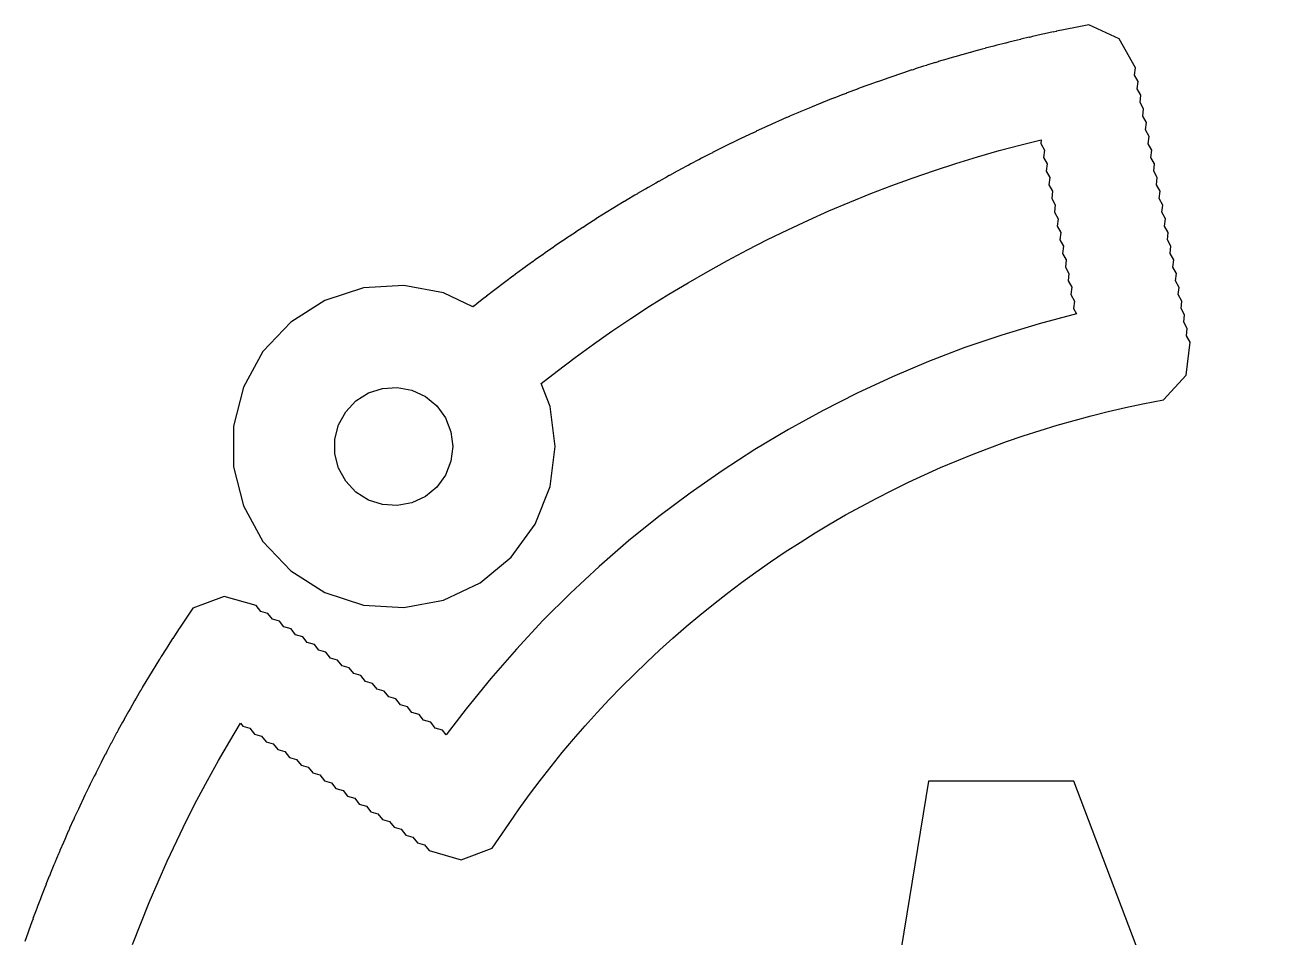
# Model space of a CAD drawing. Header units: metres. Extents: x -25 to 25, y -25 to 25.
# Drawn here: x -23.63 to -1.43, y 8.25 to 24.58 of the extents above; entities that cross this region are included whole.
import ezdxf

# ---------------------------------------------------------------- set-up
doc = ezdxf.new("R2010")
doc.units = ezdxf.units.M

msp = doc.modelspace()

# ---------------------------------------------------------------- linework, layer by layer
for p, q in [((-5.22672, 24.4476), (-5.38213, 24.4139)), ((-5.2245, 24.4467), (-5.22672, 24.4476)), ((-5.17052, 24.4582), (-5.2245, 24.4467)), ((-5.16887, 24.4599), (-5.17052, 24.4582)), ((-5.01318, 24.4923), (-5.16887, 24.4599)), ((-5.01097, 24.4913), (-5.01318, 24.4923)), ((-4.79926, 24.5351), (-5.01097, 24.4913)), ((-4.79668, 24.534), (-4.79926, 24.5351)), ((-4.58496, 24.5761), (-4.79668, 24.534)), ((-4.04431, 24.3268), (-4.58496, 24.5761)), ((-6.28813, 24.1964), (-6.44193, 24.1559)), ((-6.28587, 24.1955), (-6.28813, 24.1964)), ((-6.23244, 24.2094), (-6.28587, 24.1955)), ((-6.23088, 24.2112), (-6.23244, 24.2094)), ((-6.07675, 24.2503), (-6.23088, 24.2112)), ((-6.07449, 24.2495), (-6.07675, 24.2503)), ((-6.02094, 24.2628), (-6.07449, 24.2495)), ((-6.01936, 24.2646), (-6.02094, 24.2628)), ((-5.8649, 24.3024), (-6.01936, 24.2646)), ((-5.86264, 24.3015), (-5.8649, 24.3024)), ((-5.80898, 24.3144), (-5.86264, 24.3015)), ((-5.80739, 24.3163), (-5.80898, 24.3144)), ((-5.65259, 24.3527), (-5.80739, 24.3163)), ((-5.65036, 24.3518), (-5.65259, 24.3527)), ((-5.59657, 24.3642), (-5.65036, 24.3518)), ((-5.59497, 24.366), (-5.59657, 24.3642)), ((-5.43987, 24.4011), (-5.59497, 24.366)), ((-5.43764, 24.4002), (-5.43987, 24.4011)), ((-5.38374, 24.4121), (-5.43764, 24.4002)), ((-5.38213, 24.4139), (-5.38374, 24.4121)), ((-3.75342, 23.8074), (-4.04431, 24.3268)), ((-7.07353, 23.9771), (-7.12645, 23.9614)), ((-7.07204, 23.979), (-7.07353, 23.9771)), ((-6.91937, 24.0235), (-7.07204, 23.979)), ((-6.91708, 24.0227), (-6.91937, 24.0235)), ((-6.86403, 24.0379), (-6.91708, 24.0227)), ((-6.86252, 24.0398), (-6.86403, 24.0379)), ((-6.70946, 24.083), (-6.86252, 24.0398)), ((-6.70718, 24.0821), (-6.70946, 24.083)), ((-6.65401, 24.0969), (-6.70718, 24.0821)), ((-6.65247, 24.0988), (-6.65401, 24.0969)), ((-6.49905, 24.1406), (-6.65247, 24.0988)), ((-6.49678, 24.1398), (-6.49905, 24.1406)), ((-6.44347, 24.154), (-6.49678, 24.1398)), ((-6.44193, 24.1559), (-6.44347, 24.154)), ((-7.75356, 23.7674), (-7.90459, 23.7176)), ((-7.75125, 23.7666), (-7.75356, 23.7674)), ((-7.69876, 23.7837), (-7.75125, 23.7666)), ((-7.69731, 23.7856), (-7.69876, 23.7837)), ((-7.54585, 23.8341), (-7.69731, 23.7856)), ((-7.54355, 23.8334), (-7.54585, 23.8341)), ((-7.49092, 23.85), (-7.54355, 23.8334)), ((-7.48946, 23.8519), (-7.49092, 23.85)), ((-7.33759, 23.8991), (-7.48946, 23.8519)), ((-7.33528, 23.8983), (-7.33759, 23.8991)), ((-7.2825, 23.9144), (-7.33528, 23.8983)), ((-7.28102, 23.9164), (-7.2825, 23.9144)), ((-7.12874, 23.9622), (-7.28102, 23.9164)), ((-7.12645, 23.9614), (-7.12874, 23.9622)), ((-3.76889, 23.6766), (-3.75342, 23.8074)), ((-8.37306, 23.5563), (-8.52272, 23.5025)), ((-8.37073, 23.5556), (-8.37306, 23.5563)), ((-8.31871, 23.574), (-8.37073, 23.5556)), ((-8.31731, 23.576), (-8.31871, 23.574)), ((-8.16718, 23.6284), (-8.31731, 23.576)), ((-8.16486, 23.6278), (-8.16718, 23.6284)), ((-8.11267, 23.6457), (-8.16486, 23.6278)), ((-8.11125, 23.6477), (-8.11267, 23.6457)), ((-7.96066, 23.6988), (-8.11125, 23.6477)), ((-7.95836, 23.6981), (-7.96066, 23.6988)), ((-7.90602, 23.7156), (-7.95836, 23.6981)), ((-7.90459, 23.7176), (-7.90602, 23.7156)), ((-3.70454, 23.5618), (-3.76889, 23.6766)), ((-3.72003, 23.431), (-3.70454, 23.5618)), ((-8.98682, 23.329), (-9.13503, 23.2714)), ((-8.98447, 23.3284), (-8.98682, 23.329)), ((-8.93295, 23.3482), (-8.98447, 23.3284)), ((-8.93161, 23.3502), (-8.93295, 23.3482)), ((-8.7829, 23.4065), (-8.93161, 23.3502)), ((-8.78056, 23.4059), (-8.7829, 23.4065)), ((-8.72887, 23.4253), (-8.78056, 23.4059)), ((-8.72749, 23.4273), (-8.72887, 23.4253)), ((-8.57831, 23.4823), (-8.72749, 23.4273)), ((-8.57597, 23.4817), (-8.57831, 23.4823)), ((-8.52411, 23.5005), (-8.57597, 23.4817)), ((-8.52272, 23.5025), (-8.52411, 23.5005)), ((-3.65569, 23.3161), (-3.72003, 23.431)), ((-3.67116, 23.1854), (-3.65569, 23.3161)), ((-9.59442, 23.0858), (-9.74107, 23.0243)), ((-9.59206, 23.0852), (-9.59442, 23.0858)), ((-9.54108, 23.1064), (-9.59206, 23.0852)), ((-9.53978, 23.1084), (-9.54108, 23.1064)), ((-9.39259, 23.1686), (-9.53978, 23.1084)), ((-9.39024, 23.1681), (-9.39259, 23.1686)), ((-9.33907, 23.1887), (-9.39024, 23.1681)), ((-9.33775, 23.1908), (-9.33907, 23.1887)), ((-9.19006, 23.2497), (-9.33775, 23.1908)), ((-9.18771, 23.2491), (-9.19006, 23.2497)), ((-9.13635, 23.2693), (-9.18771, 23.2491)), ((-9.13503, 23.2714), (-9.13635, 23.2693)), ((-3.60683, 23.0705), (-3.67116, 23.1854)), ((-9.99586, 22.9148), (-10.1414, 22.8508)), ((-9.99348, 22.9143), (-9.99586, 22.9148)), ((-9.94287, 22.9363), (-9.99348, 22.9143)), ((-9.94162, 22.9384), (-9.94287, 22.9363)), ((-9.79552, 23.0012), (-9.94162, 22.9384)), ((-9.79315, 23.0006), (-9.79552, 23.0012)), ((-9.74234, 23.0222), (-9.79315, 23.0006)), ((-9.74107, 23.0243), (-9.74234, 23.0222)), ((-3.6223, 22.9397), (-3.60683, 23.0705)), ((-3.55797, 22.8248), (-3.6223, 22.9397)), ((-10.5923, 22.6453), (-10.7361, 22.5775)), ((-10.5899, 22.6449), (-10.5923, 22.6453)), ((-10.5399, 22.6682), (-10.5899, 22.6449)), ((-10.5387, 22.6703), (-10.5399, 22.6682)), ((-10.3943, 22.7369), (-10.5387, 22.6703)), ((-10.3919, 22.7364), (-10.3943, 22.7369)), ((-10.3417, 22.7593), (-10.3919, 22.7364)), ((-10.3404, 22.7614), (-10.3417, 22.7593)), ((-10.1954, 22.8267), (-10.3404, 22.7614)), ((-10.1931, 22.8262), (-10.1954, 22.8267)), ((-10.1427, 22.8487), (-10.1931, 22.8262)), ((-10.1414, 22.8508), (-10.1427, 22.8487)), ((-3.57344, 22.6941), (-3.55797, 22.8248)), ((-3.50911, 22.5792), (-3.57344, 22.6941)), ((-10.9859, 22.457), (-11.1285, 22.3866)), ((-10.9835, 22.4566), (-10.9859, 22.457)), ((-10.9339, 22.4808), (-10.9835, 22.4566)), ((-10.9327, 22.4829), (-10.9339, 22.4808)), ((-10.7895, 22.552), (-10.9327, 22.4829)), ((-10.7871, 22.5516), (-10.7895, 22.552)), ((-10.7373, 22.5753), (-10.7871, 22.5516)), ((-10.7361, 22.5775), (-10.7373, 22.5753)), ((-6.1909, 22.3237), (-5.80035, 22.4284)), ((-5.80035, 22.4284), (-5.43929, 22.5186)), ((-5.43929, 22.5186), (-5.44753, 22.449)), ((-5.44753, 22.449), (-5.38318, 22.3341)), ((-3.52458, 22.4484), (-3.50911, 22.5792)), ((-3.46025, 22.3335), (-3.52458, 22.4484)), ((-11.3761, 22.2618), (-11.5175, 22.189)), ((-11.3737, 22.2615), (-11.3761, 22.2618)), ((-11.3246, 22.2865), (-11.3737, 22.2615)), ((-11.3234, 22.2887), (-11.3246, 22.2865)), ((-11.1814, 22.3603), (-11.3234, 22.2887)), ((-11.179, 22.3599), (-11.1814, 22.3603)), ((-11.1296, 22.3845), (-11.179, 22.3599)), ((-11.1285, 22.3866), (-11.1296, 22.3845)), ((-6.96623, 22.0941), (-6.57962, 22.2123)), ((-6.57962, 22.2123), (-6.1909, 22.3237)), ((-5.38318, 22.3341), (-5.39867, 22.2033)), ((-5.39867, 22.2033), (-5.33432, 22.0884)), ((-3.47572, 22.2028), (-3.46025, 22.3335)), ((-3.41138, 22.0879), (-3.47572, 22.2028)), ((-11.9041, 21.9825), (-11.9526, 21.9561)), ((-11.903, 21.9846), (-11.9041, 21.9825)), ((-11.7629, 22.0599), (-11.903, 21.9846)), ((-11.7605, 22.0596), (-11.7629, 22.0599)), ((-11.7118, 22.0855), (-11.7605, 22.0596)), ((-11.7107, 22.0877), (-11.7118, 22.0855)), ((-11.57, 22.1617), (-11.7107, 22.0877)), ((-11.5676, 22.1614), (-11.57, 22.1617)), ((-11.5186, 22.1869), (-11.5676, 22.1614)), ((-11.5175, 22.189), (-11.5186, 22.1869)), ((-7.35077, 21.9691), (-6.96623, 22.0941)), ((-5.33432, 22.0884), (-5.34979, 21.9577)), ((-3.42686, 21.9571), (-3.41138, 22.0879)), ((-12.2859, 21.7713), (-12.3339, 21.7442)), ((-12.2849, 21.7735), (-12.2859, 21.7713)), ((-12.1461, 21.8512), (-12.2849, 21.7735)), ((-12.1437, 21.851), (-12.1461, 21.8512)), ((-12.0954, 21.8777), (-12.1437, 21.851)), ((-12.0944, 21.8799), (-12.0954, 21.8777)), ((-11.955, 21.9564), (-12.0944, 21.8799)), ((-11.9526, 21.9561), (-11.955, 21.9564)), ((-8.11295, 21.6992), (-7.73308, 21.8375)), ((-7.73308, 21.8375), (-7.35077, 21.9691)), ((-5.34979, 21.9577), (-5.28546, 21.8428)), ((-5.28546, 21.8428), (-5.30093, 21.7121)), ((-3.36252, 21.8423), (-3.42686, 21.9571)), ((-3.37799, 21.7115), (-3.36252, 21.8423)), ((-12.664, 21.5536), (-12.7115, 21.5256)), ((-12.663, 21.5558), (-12.664, 21.5536)), ((-12.5256, 21.6359), (-12.663, 21.5558)), ((-12.5232, 21.6357), (-12.5256, 21.6359)), ((-12.4754, 21.6633), (-12.5232, 21.6357)), ((-12.4744, 21.6655), (-12.4754, 21.6633)), ((-12.3363, 21.7444), (-12.4744, 21.6655)), ((-12.3339, 21.7442), (-12.3363, 21.7444)), ((-8.86531, 21.4029), (-8.49048, 21.5543)), ((-8.49048, 21.5543), (-8.11295, 21.6992)), ((-5.30093, 21.7121), (-5.2366, 21.5972)), ((-5.2366, 21.5972), (-5.25208, 21.4664)), ((-3.31366, 21.5966), (-3.37799, 21.7115)), ((-3.32913, 21.4659), (-3.31366, 21.5966)), ((-13.0382, 21.3293), (-13.0853, 21.3005)), ((-13.0373, 21.3315), (-13.0382, 21.3293)), ((-12.9013, 21.414), (-13.0373, 21.3315)), ((-12.8989, 21.4139), (-12.9013, 21.414)), ((-12.8516, 21.4423), (-12.8989, 21.4139)), ((-12.8506, 21.4445), (-12.8516, 21.4423)), ((-12.714, 21.5258), (-12.8506, 21.4445)), ((-12.7115, 21.5256), (-12.714, 21.5258)), ((-9.23758, 21.2448), (-8.86531, 21.4029)), ((-5.25208, 21.4664), (-5.18774, 21.3515)), ((-5.18774, 21.3515), (-5.20322, 21.2208)), ((-3.2648, 21.351), (-3.32913, 21.4659)), ((-3.28027, 21.2202), (-3.2648, 21.351)), ((-13.4085, 21.0985), (-13.455, 21.0689)), ((-13.4076, 21.1008), (-13.4085, 21.0985)), ((-13.2731, 21.1856), (-13.4076, 21.1008)), ((-13.2707, 21.1855), (-13.2731, 21.1856)), ((-13.2239, 21.2147), (-13.2707, 21.1855)), ((-13.2229, 21.217), (-13.2239, 21.2147)), ((-13.0877, 21.3006), (-13.2229, 21.217)), ((-13.0853, 21.3005), (-13.0877, 21.3006)), ((-9.60687, 21.0804), (-9.23758, 21.2448)), ((-5.20322, 21.2208), (-5.13887, 21.1059)), ((-5.13887, 21.1059), (-5.15436, 20.9751)), ((-3.21594, 21.1053), (-3.28027, 21.2202)), ((-3.23141, 20.9746), (-3.21594, 21.1053)), ((-13.6408, 20.9507), (-13.7738, 20.8636)), ((-13.6384, 20.9507), (-13.6408, 20.9507)), ((-13.5921, 20.9807), (-13.6384, 20.9507)), ((-13.5912, 20.983), (-13.5921, 20.9807)), ((-13.4575, 21.069), (-13.5912, 20.983)), ((-13.455, 21.0689), (-13.4575, 21.069)), ((-10.3367, 20.7323), (-9.97337, 20.9095)), ((-9.97337, 20.9095), (-9.60687, 21.0804)), ((-5.15436, 20.9751), (-5.09001, 20.8602)), ((-3.16708, 20.8597), (-3.23141, 20.9746)), ((-14.0044, 20.7095), (-14.1358, 20.62)), ((-14.0019, 20.7094), (-14.0044, 20.7095)), ((-13.9562, 20.7403), (-14.0019, 20.7094)), ((-13.9553, 20.7426), (-13.9562, 20.7403)), ((-13.8231, 20.8309), (-13.9553, 20.7426)), ((-13.8207, 20.8308), (-13.8231, 20.8309)), ((-13.7747, 20.8613), (-13.8207, 20.8308)), ((-13.7738, 20.8636), (-13.7747, 20.8613)), ((-10.697, 20.5488), (-10.3367, 20.7323)), ((-5.09001, 20.8602), (-5.1055, 20.7295)), ((-5.1055, 20.7295), (-5.04115, 20.6146)), ((-3.18256, 20.7289), (-3.16708, 20.8597)), ((-3.11821, 20.614), (-3.18256, 20.7289)), ((-14.3637, 20.4619), (-14.4935, 20.3701)), ((-14.3612, 20.4619), (-14.3637, 20.4619)), ((-14.316, 20.4936), (-14.3612, 20.4619)), ((-14.3152, 20.4958), (-14.316, 20.4936)), ((-14.1846, 20.5865), (-14.3152, 20.4958)), ((-14.1821, 20.5865), (-14.1846, 20.5865)), ((-14.1366, 20.6177), (-14.1821, 20.5865)), ((-14.1358, 20.62), (-14.1366, 20.6177)), ((-11.054, 20.3589), (-10.697, 20.5488)), ((-5.04115, 20.6146), (-5.05663, 20.4838)), ((-5.05663, 20.4838), (-4.99229, 20.3689)), ((-3.1337, 20.4833), (-3.11821, 20.614)), ((-3.06935, 20.3684), (-3.1337, 20.4833)), ((-14.7186, 20.2081), (-14.8468, 20.1141)), ((-14.7162, 20.2082), (-14.7186, 20.2081)), ((-14.6715, 20.2406), (-14.7162, 20.2082)), ((-14.6707, 20.2429), (-14.6715, 20.2406)), ((-14.5417, 20.3358), (-14.6707, 20.2429)), ((-14.5392, 20.3358), (-14.5417, 20.3358)), ((-14.4943, 20.3679), (-14.5392, 20.3358)), ((-14.4935, 20.3701), (-14.4943, 20.3679)), ((-11.4076, 20.1629), (-11.054, 20.3589)), ((-4.99229, 20.3689), (-5.00777, 20.2382)), ((-5.00777, 20.2382), (-4.94344, 20.1233)), ((-3.08482, 20.2376), (-3.06935, 20.3684)), ((-3.02049, 20.1228), (-3.08482, 20.2376)), ((-15.0225, 19.9815), (-15.0666, 19.9482)), ((-15.0218, 19.9838), (-15.0225, 19.9815)), ((-14.8944, 20.0789), (-15.0218, 19.9838)), ((-14.892, 20.079), (-14.8944, 20.0789)), ((-14.8476, 20.1118), (-14.892, 20.079)), ((-14.8468, 20.1141), (-14.8476, 20.1118)), ((-11.7577, 19.9608), (-11.4076, 20.1629)), ((-4.94344, 20.1233), (-4.95891, 19.9926)), ((-4.95891, 19.9926), (-4.89458, 19.8777)), ((-3.03596, 19.992), (-3.02049, 20.1228)), ((-2.97163, 19.8771), (-3.03596, 19.992)), ((-17.5702, 19.8674), (-18.2591, 19.6435)), ((-16.8472, 19.9129), (-17.5702, 19.8674)), ((-16.1356, 19.7771), (-16.8472, 19.9129)), ((-15.6081, 19.5289), (-16.1356, 19.7771)), ((-15.2425, 19.8159), (-15.3683, 19.7186)), ((-15.2401, 19.816), (-15.2425, 19.8159)), ((-15.1963, 19.8496), (-15.2401, 19.816)), ((-15.1956, 19.8519), (-15.1963, 19.8496)), ((-15.069, 19.9482), (-15.1956, 19.8519)), ((-15.0666, 19.9482), (-15.069, 19.9482)), ((-12.1044, 19.7525), (-11.7577, 19.9608)), ((-4.89458, 19.8777), (-4.91005, 19.7469)), ((-2.98711, 19.7464), (-2.97163, 19.8771)), ((-18.2591, 19.6435), (-18.8707, 19.2554)), ((-15.586, 19.5469), (-15.6081, 19.5289)), ((-15.5836, 19.547), (-15.586, 19.5469)), ((-15.5404, 19.5814), (-15.5836, 19.547)), ((-15.5397, 19.5837), (-15.5404, 19.5814)), ((-15.4149, 19.6821), (-15.5397, 19.5837)), ((-15.4124, 19.6823), (-15.4149, 19.6821)), ((-15.369, 19.7162), (-15.4124, 19.6823)), ((-15.3683, 19.7186), (-15.369, 19.7162)), ((-12.7863, 19.3181), (-12.4472, 19.5383)), ((-12.4472, 19.5383), (-12.1044, 19.7525)), ((-4.91005, 19.7469), (-4.8457, 19.632)), ((-4.8457, 19.632), (-4.86119, 19.5013)), ((-2.92278, 19.6315), (-2.98711, 19.7464)), ((-2.93825, 19.5007), (-2.92278, 19.6315)), ((-13.1215, 19.092), (-12.7863, 19.3181)), ((-4.80716, 19.4048), (-5.47577, 19.2269)), ((-4.86119, 19.5013), (-4.80716, 19.4048)), ((-2.8739, 19.3858), (-2.93825, 19.5007)), ((-2.88939, 19.2551), (-2.8739, 19.3858)), ((-18.8707, 19.2554), (-19.3666, 18.7273)), ((-13.4527, 18.86), (-13.1215, 19.092)), ((-5.47577, 19.2269), (-6.14343, 19.0241)), ((-2.82504, 19.1402), (-2.88939, 19.2551)), ((-2.84053, 19.0094), (-2.82504, 19.1402)), ((-6.14343, 19.0241), (-6.80362, 18.7981)), ((-2.84616, 18.3033), (-2.77618, 18.8945)), ((-2.77618, 18.8945), (-2.84053, 19.0094)), ((-19.3666, 18.7273), (-19.7156, 18.0925)), ((-13.7798, 18.6224), (-13.4527, 18.86)), ((-6.80362, 18.7981), (-7.45552, 18.5492)), ((-14.1027, 18.3791), (-13.7798, 18.6224)), ((-7.45552, 18.5492), (-8.09834, 18.2777)), ((-14.3907, 18.1543), (-14.1027, 18.3791)), ((-8.09834, 18.2777), (-8.73129, 17.984)), ((-3.25027, 17.8661), (-2.84616, 18.3033)), ((-19.7156, 18.0925), (-19.8957, 17.3909)), ((-17.7041, 17.8451), (-17.4798, 17.9875)), ((-17.4798, 17.9875), (-17.2272, 18.0695)), ((-17.2272, 18.0695), (-16.9621, 18.0862)), ((-16.9621, 18.0862), (-16.7012, 18.0364)), ((-16.7012, 18.0364), (-16.4609, 17.9234)), ((-14.2296, 17.7474), (-14.3907, 18.1543)), ((-8.73129, 17.984), (-9.35361, 17.6683)), ((-17.8859, 17.6515), (-17.7041, 17.8451)), ((-16.4609, 17.9234), (-16.2562, 17.754)), ((-3.92993, 17.7267), (-3.61998, 17.7926)), ((-3.61998, 17.7926), (-3.25027, 17.8661)), ((-18.0139, 17.4188), (-17.8859, 17.6515)), ((-16.2562, 17.754), (-16.1001, 17.5392)), ((-16.1001, 17.5392), (-16.0023, 17.2922)), ((-14.1388, 17.0287), (-14.2296, 17.7474)), ((-9.35361, 17.6683), (-9.96452, 17.3311)), ((-4.85225, 17.4968), (-4.54614, 17.5788)), ((-4.54614, 17.5788), (-4.23869, 17.6555)), ((-4.23869, 17.6555), (-3.92993, 17.7267)), ((-19.8957, 17.3909), (-19.8957, 16.6665)), ((-18.0799, 17.1615), (-18.0139, 17.4188)), ((-9.96452, 17.3311), (-10.5633, 16.9728)), ((-5.76132, 17.2188), (-5.45996, 17.3168)), ((-5.45996, 17.3168), (-5.15697, 17.4094)), ((-5.15697, 17.4094), (-4.85225, 17.4968)), ((-18.0799, 16.8959), (-18.0799, 17.1615)), ((-16.0023, 17.2922), (-15.969, 17.0287)), ((-6.35873, 17.0073), (-6.06097, 17.1157)), ((-6.06097, 17.1157), (-5.76132, 17.2188)), ((-18.0139, 16.6386), (-18.0799, 16.8959)), ((-15.969, 17.0287), (-16.0023, 16.7652)), ((-14.2296, 16.31), (-14.1388, 17.0287)), ((-10.5633, 16.9728), (-11.1492, 16.5938)), ((-6.94841, 16.775), (-6.65459, 16.8937)), ((-6.65459, 16.8937), (-6.35873, 17.0073)), ((-19.8957, 16.6665), (-19.7156, 15.9649)), ((-16.0023, 16.7652), (-16.1001, 16.5182)), ((-7.52959, 16.5223), (-7.2401, 16.6512)), ((-7.2401, 16.6512), (-6.94841, 16.775)), ((-17.8859, 16.4059), (-18.0139, 16.6386)), ((-16.1001, 16.5182), (-16.2562, 16.3033)), ((-11.1492, 16.5938), (-11.7215, 16.1946)), ((-7.81682, 16.3884), (-7.52959, 16.5223)), ((-17.7041, 16.2122), (-17.8859, 16.4059)), ((-17.4798, 16.0699), (-17.7041, 16.2122)), ((-16.2562, 16.3033), (-16.4609, 16.134)), ((-14.4962, 15.6365), (-14.2296, 16.31)), ((-8.38399, 16.1056), (-8.10161, 16.2495)), ((-8.10161, 16.2495), (-7.81682, 16.3884)), ((-17.2272, 15.9878), (-17.4798, 16.0699)), ((-16.9621, 15.9712), (-17.2272, 15.9878)), ((-16.7012, 16.0209), (-16.9621, 15.9712)), ((-16.4609, 16.134), (-16.7012, 16.0209)), ((-11.7215, 16.1946), (-12.2796, 15.7756)), ((-8.6638, 15.9568), (-8.38399, 16.1056)), ((-19.7156, 15.9649), (-19.3666, 15.3301)), ((-12.2796, 15.7756), (-12.8226, 15.3375)), ((-9.21545, 15.6447), (-8.94101, 15.8031)), ((-8.94101, 15.8031), (-8.6638, 15.9568)), ((-14.922, 15.0504), (-14.4962, 15.6365)), ((-9.48708, 15.4815), (-9.21545, 15.6447)), ((-19.3666, 15.3301), (-18.8707, 14.802)), ((-12.8226, 15.3375), (-13.3501, 14.8806)), ((-9.75583, 15.3136), (-9.48708, 15.4815)), ((-10.2843, 14.9638), (-10.0216, 15.141)), ((-10.0216, 15.141), (-9.75583, 15.3136)), ((-15.4802, 14.5887), (-14.922, 15.0504)), ((-13.3501, 14.8806), (-13.8613, 14.4056)), ((-10.5439, 14.782), (-10.2843, 14.9638)), ((-18.8707, 14.802), (-18.2591, 14.4139)), ((-10.8002, 14.5958), (-10.5439, 14.782)), ((-16.1356, 14.2803), (-15.4802, 14.5887)), ((-11.0533, 14.405), (-10.8002, 14.5958)), ((-20.0614, 14.3419), (-20.6199, 14.1358)), ((-19.4884, 14.1803), (-20.0614, 14.3419)), ((-18.2591, 14.4139), (-17.5702, 14.19)), ((-16.8472, 14.1445), (-16.1356, 14.2803)), ((-13.8613, 14.4056), (-14.3556, 13.9131)), ((-11.5493, 14.0105), (-11.3031, 14.2099)), ((-11.3031, 14.2099), (-11.0533, 14.405)), ((-20.6199, 14.1358), (-20.7399, 13.9564)), ((-19.4069, 14.0769), (-19.4884, 14.1803)), ((-19.2802, 14.0412), (-19.4069, 14.0769)), ((-19.1986, 13.9377), (-19.2802, 14.0412)), ((-17.5702, 14.19), (-16.8472, 14.1445)), ((-11.7921, 13.8068), (-11.5493, 14.0105)), ((-20.8635, 13.7738), (-20.9507, 13.6408)), ((-20.8613, 13.7747), (-20.8635, 13.7738)), ((-20.7425, 13.9554), (-20.8613, 13.7747)), ((-20.7399, 13.9564), (-20.7425, 13.9554)), ((-19.0719, 13.902), (-19.1986, 13.9377)), ((-18.9904, 13.7986), (-19.0719, 13.902)), ((-18.8637, 13.7629), (-18.9904, 13.7986)), ((-18.7822, 13.6595), (-18.8637, 13.7629)), ((-14.3556, 13.9131), (-14.8324, 13.4036)), ((-12.0312, 13.5989), (-11.7921, 13.8068)), ((-20.9829, 13.5912), (-21.0689, 13.4575)), ((-20.9807, 13.5921), (-20.9829, 13.5912)), ((-20.9506, 13.6384), (-20.9807, 13.5921)), ((-20.9507, 13.6408), (-20.9506, 13.6384)), ((-18.6554, 13.6237), (-18.7822, 13.6595)), ((-18.5739, 13.5203), (-18.6554, 13.6237)), ((-12.2668, 13.3868), (-12.0312, 13.5989)), ((-21.1007, 13.4076), (-21.1856, 13.2731)), ((-21.0985, 13.4085), (-21.1007, 13.4076)), ((-21.0688, 13.4551), (-21.0985, 13.4085)), ((-21.0689, 13.4575), (-21.0688, 13.4551)), ((-18.4472, 13.4846), (-18.5739, 13.5203)), ((-18.3657, 13.3812), (-18.4472, 13.4846)), ((-18.2389, 13.3454), (-18.3657, 13.3812)), ((-18.1574, 13.242), (-18.2389, 13.3454)), ((-14.8324, 13.4036), (-15.2912, 12.8778)), ((-12.4985, 13.1708), (-12.2668, 13.3868)), ((-21.2169, 13.223), (-21.3006, 13.0877)), ((-21.2147, 13.2239), (-21.2169, 13.223)), ((-21.1854, 13.2707), (-21.2147, 13.2239)), ((-21.1856, 13.2731), (-21.1854, 13.2707)), ((-18.0307, 13.2063), (-18.1574, 13.242)), ((-17.9492, 13.1029), (-18.0307, 13.2063)), ((-17.8224, 13.0671), (-17.9492, 13.1029)), ((-12.7265, 12.9506), (-12.4985, 13.1708)), ((-21.4138, 12.8989), (-21.4422, 12.8516)), ((-21.3315, 13.0373), (-21.414, 12.9014)), ((-21.414, 12.9014), (-21.4138, 12.8989)), ((-21.3293, 13.0383), (-21.3315, 13.0373)), ((-21.3004, 13.0853), (-21.3293, 13.0383)), ((-21.3006, 13.0877), (-21.3004, 13.0853)), ((-17.7409, 12.9637), (-17.8224, 13.0671)), ((-17.6142, 12.928), (-17.7409, 12.9637)), ((-17.5327, 12.8246), (-17.6142, 12.928)), ((-15.2912, 12.8778), (-15.7313, 12.3363)), ((-12.9506, 12.7265), (-12.7265, 12.9506)), ((-21.5558, 12.663), (-21.6359, 12.5257)), ((-21.5536, 12.664), (-21.5558, 12.663)), ((-21.5256, 12.7116), (-21.5536, 12.664)), ((-21.4445, 12.8506), (-21.5258, 12.714)), ((-21.5258, 12.714), (-21.5256, 12.7116)), ((-21.4422, 12.8516), (-21.4445, 12.8506)), ((-17.4059, 12.7888), (-17.5327, 12.8246)), ((-17.3244, 12.6854), (-17.4059, 12.7888)), ((-17.1977, 12.6497), (-17.3244, 12.6854)), ((-13.1707, 12.4985), (-12.9506, 12.7265)), ((-21.6655, 12.4744), (-21.7444, 12.3364)), ((-21.6633, 12.4754), (-21.6655, 12.4744)), ((-21.6357, 12.5233), (-21.6633, 12.4754)), ((-21.6359, 12.5257), (-21.6357, 12.5233)), ((-17.1162, 12.5463), (-17.1977, 12.6497)), ((-16.9895, 12.5106), (-17.1162, 12.5463)), ((-16.9079, 12.4072), (-16.9895, 12.5106)), ((-13.3868, 12.2668), (-13.1707, 12.4985)), ((-21.7735, 12.2849), (-21.8512, 12.1461)), ((-21.7713, 12.2859), (-21.7735, 12.2849)), ((-21.7441, 12.334), (-21.7713, 12.2859)), ((-21.7444, 12.3364), (-21.7441, 12.334)), ((-16.7812, 12.3714), (-16.9079, 12.4072)), ((-16.6997, 12.268), (-16.7812, 12.3714)), ((-16.573, 12.2323), (-16.6997, 12.268)), ((-16.4915, 12.1289), (-16.573, 12.2323)), ((-15.7313, 12.3363), (-16.088, 11.8671)), ((-13.5989, 12.0312), (-13.3868, 12.2668)), ((-21.8799, 12.0944), (-21.9564, 11.955)), ((-21.8777, 12.0955), (-21.8799, 12.0944)), ((-21.8509, 12.1437), (-21.8777, 12.0955)), ((-21.8512, 12.1461), (-21.8509, 12.1437)), ((-19.9607, 11.7578), (-19.7691, 12.0768)), ((-19.7691, 12.0768), (-19.7258, 12.0218)), ((-19.7258, 12.0218), (-19.599, 11.9861)), ((-16.3647, 12.0931), (-16.4915, 12.1289)), ((-16.2832, 11.9897), (-16.3647, 12.0931)), ((-16.1565, 11.954), (-16.2832, 11.9897)), ((-13.8067, 11.7921), (-13.5989, 12.0312)), ((-21.9846, 11.903), (-22.0598, 11.7629)), ((-21.9824, 11.9041), (-21.9846, 11.903)), ((-21.9561, 11.9526), (-21.9824, 11.9041)), ((-21.9564, 11.955), (-21.9561, 11.9526)), ((-19.599, 11.9861), (-19.5175, 11.8827)), ((-19.5175, 11.8827), (-19.3908, 11.8469)), ((-19.3908, 11.8469), (-19.3093, 11.7435)), ((-16.088, 11.8671), (-16.1565, 11.954)), ((-14.0105, 11.5493), (-13.8067, 11.7921)), ((-22.1613, 11.5676), (-22.1868, 11.5186)), ((-22.0876, 11.7107), (-22.1617, 11.57)), ((-22.1617, 11.57), (-22.1613, 11.5676)), ((-22.0854, 11.7118), (-22.0876, 11.7107)), ((-22.0595, 11.7605), (-22.0854, 11.7118)), ((-22.0598, 11.7629), (-22.0595, 11.7605)), ((-20.1629, 11.4076), (-19.9607, 11.7578)), ((-19.3093, 11.7435), (-19.1826, 11.7078)), ((-19.1826, 11.7078), (-19.101, 11.6044)), ((-19.101, 11.6044), (-18.9743, 11.5686)), ((-18.9743, 11.5686), (-18.8928, 11.4652)), ((-14.2099, 11.3031), (-14.0105, 11.5493)), ((-22.2886, 11.3235), (-22.3602, 11.1815)), ((-22.2865, 11.3246), (-22.2886, 11.3235)), ((-22.2614, 11.3738), (-22.2865, 11.3246)), ((-22.189, 11.5175), (-22.2618, 11.3762)), ((-22.2618, 11.3762), (-22.2614, 11.3738)), ((-22.1868, 11.5186), (-22.189, 11.5175)), ((-20.3589, 11.054), (-20.1629, 11.4076)), ((-18.8928, 11.4652), (-18.7661, 11.4295)), ((-18.7661, 11.4295), (-18.6845, 11.3261)), ((-18.6845, 11.3261), (-18.5578, 11.2904)), ((-22.3866, 11.1285), (-22.4569, 10.9859)), ((-22.3845, 11.1297), (-22.3866, 11.1285)), ((-22.3598, 11.1791), (-22.3845, 11.1297)), ((-22.3602, 11.1815), (-22.3598, 11.1791)), ((-18.5578, 11.2904), (-18.4763, 11.187)), ((-18.4763, 11.187), (-18.3496, 11.1512)), ((-18.3496, 11.1512), (-18.2681, 11.0478)), ((-14.405, 11.0534), (-14.2099, 11.3031)), ((-22.4828, 10.9327), (-22.5519, 10.7895)), ((-22.4807, 10.9339), (-22.4828, 10.9327)), ((-22.4565, 10.9835), (-22.4807, 10.9339)), ((-22.4569, 10.9859), (-22.4565, 10.9835)), ((-20.5487, 10.697), (-20.3589, 11.054)), ((-18.2681, 11.0478), (-18.1413, 11.0121)), ((-18.1413, 11.0121), (-18.0598, 10.9087)), ((-18.0598, 10.9087), (-17.9331, 10.8729)), ((-14.5957, 10.8002), (-14.405, 11.0534)), ((-7.45581, 11.041), (-10.9468, -10.2831)), ((-4.85416, 11.041), (-7.45581, 11.041)), ((0.554077, -3.23181), (-4.85416, 11.041)), ((-22.5774, 10.7361), (-22.6452, 10.5923)), ((-22.5753, 10.7373), (-22.5774, 10.7361)), ((-22.5515, 10.7871), (-22.5753, 10.7373)), ((-22.5519, 10.7895), (-22.5515, 10.7871)), ((-20.7323, 10.3367), (-20.5487, 10.697)), ((-17.9331, 10.8729), (-17.8516, 10.7695)), ((-17.8516, 10.7695), (-17.7248, 10.7338)), ((-17.7248, 10.7338), (-17.6433, 10.6304)), ((-14.782, 10.5439), (-14.5957, 10.8002)), ((-22.6702, 10.5387), (-22.7368, 10.3943)), ((-22.6681, 10.5399), (-22.6702, 10.5387)), ((-22.6448, 10.5899), (-22.6681, 10.5399)), ((-22.6452, 10.5923), (-22.6448, 10.5899)), ((-17.6433, 10.6304), (-17.5166, 10.5946)), ((-17.5166, 10.5946), (-17.4351, 10.4912)), ((-17.4351, 10.4912), (-17.3083, 10.4555)), ((-17.3083, 10.4555), (-17.2268, 10.3521)), ((-14.9637, 10.2843), (-14.782, 10.5439)), ((-22.7613, 10.3405), (-22.8266, 10.1955)), ((-22.7592, 10.3417), (-22.7613, 10.3405)), ((-22.7364, 10.3919), (-22.7592, 10.3417)), ((-22.7368, 10.3943), (-22.7364, 10.3919)), ((-20.9095, 9.97339), (-20.7323, 10.3367)), ((-17.2268, 10.3521), (-17.1001, 10.3163)), ((-17.1001, 10.3163), (-17.0186, 10.2129)), ((-17.0186, 10.2129), (-16.8918, 10.1772)), ((-15.2623, 9.83997), (-14.9637, 10.2843)), ((-22.9143, 9.99352), (-22.9363, 9.9429)), ((-22.8507, 10.1414), (-22.9147, 9.99588)), ((-22.9147, 9.99588), (-22.9143, 9.99352)), ((-22.8486, 10.1427), (-22.8507, 10.1414)), ((-22.8262, 10.1931), (-22.8486, 10.1427)), ((-22.8266, 10.1955), (-22.8262, 10.1931)), ((-16.8918, 10.1772), (-16.8103, 10.0738)), ((-16.8103, 10.0738), (-16.6836, 10.0381)), ((-16.6836, 10.0381), (-16.6021, 9.93465)), ((-23.0006, 9.79317), (-23.0222, 9.74237)), ((-22.9383, 9.94165), (-23.0011, 9.79553)), ((-23.0011, 9.79553), (-23.0006, 9.79317)), ((-22.9363, 9.9429), (-22.9383, 9.94165)), ((-21.0804, 9.60689), (-20.9095, 9.97339)), ((-16.6021, 9.93465), (-16.4754, 9.89891)), ((-16.4754, 9.89891), (-16.3938, 9.7955)), ((-16.3938, 9.7955), (-15.8208, 9.6339)), ((-15.8208, 9.6339), (-15.2623, 9.83997)), ((-23.0852, 9.59209), (-23.1063, 9.54109)), ((-23.0242, 9.74109), (-23.0857, 9.59444)), ((-23.0857, 9.59444), (-23.0852, 9.59209)), ((-23.0222, 9.74237), (-23.0242, 9.74109)), ((-21.2448, 9.23759), (-21.0804, 9.60689)), ((-23.1907, 9.33778), (-23.2496, 9.19008)), ((-23.1887, 9.3391), (-23.1907, 9.33778)), ((-23.168, 9.39026), (-23.1887, 9.3391)), ((-23.1084, 9.53979), (-23.1686, 9.39262)), ((-23.1686, 9.39262), (-23.168, 9.39026)), ((-23.1063, 9.54109), (-23.1084, 9.53979)), ((-23.2713, 9.13506), (-23.329, 8.98683)), ((-23.2693, 9.13638), (-23.2713, 9.13506)), ((-23.2491, 9.18773), (-23.2693, 9.13638)), ((-23.2496, 9.19008), (-23.2491, 9.18773)), ((-21.4028, 8.86533), (-21.2448, 9.23759)), ((-23.3502, 8.93163), (-23.4065, 8.78291)), ((-23.3481, 8.93297), (-23.3502, 8.93163)), ((-23.3284, 8.9845), (-23.3481, 8.93297)), ((-23.329, 8.98683), (-23.3284, 8.9845)), ((-23.4272, 8.72752), (-23.4822, 8.57832)), ((-23.4252, 8.72888), (-23.4272, 8.72752)), ((-23.4059, 8.78058), (-23.4252, 8.72888)), ((-23.4065, 8.78291), (-23.4059, 8.78058)), ((-21.5543, 8.49049), (-21.4028, 8.86533)), ((-23.5025, 8.52275), (-23.5562, 8.37308)), ((-23.5005, 8.52412), (-23.5025, 8.52275)), ((-23.4816, 8.57599), (-23.5005, 8.52412)), ((-23.4822, 8.57832), (-23.4816, 8.57599)), ((-21.6992, 8.11296), (-21.5543, 8.49049)), ((-23.576, 8.31732), (-23.6284, 8.16719)), ((-23.574, 8.31873), (-23.576, 8.31732)), ((-23.5556, 8.37074), (-23.574, 8.31873)), ((-23.5562, 8.37308), (-23.5556, 8.37074))]:
    msp.add_line(p, q)

doc.saveas('drawing.dxf')
